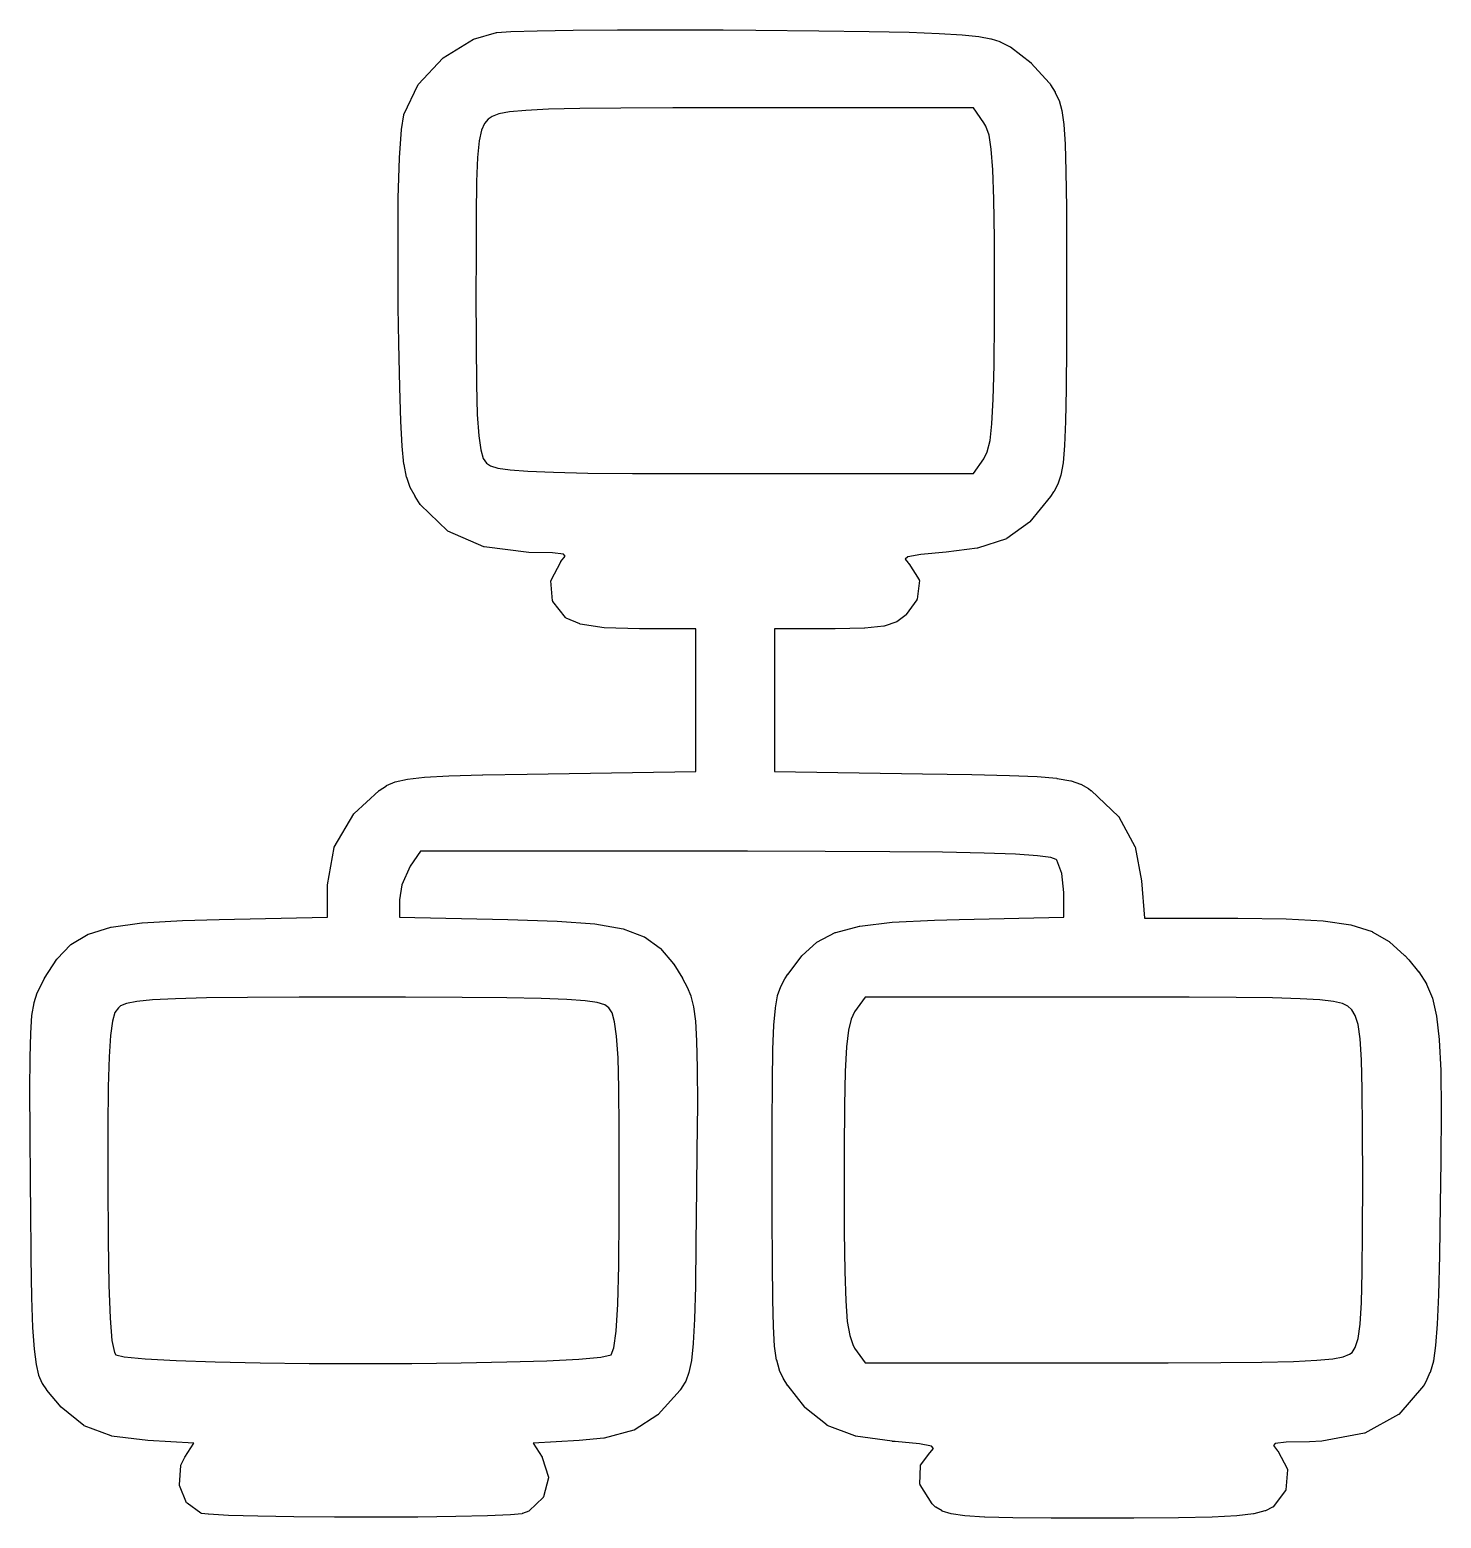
# Model space of a CAD drawing. Extents: x 71.8 to 157.9, y -99.6 to -60.
# Drawn here: x 108.19 to 113.92, y -82.02 to -75.98 of the extents above; entities that cross this region are included whole.
import ezdxf

# ---------------------------------------------------------------- set-up
doc = ezdxf.new("R2010")
doc.units = 0
doc.layers.add('BLACK', color=7, linetype='CONTINUOUS')

msp = doc.modelspace()

# ---------------------------------------------------------------- linework, layer by layer
at = {"layer": 'BLACK', "linetype": 'CONTINUOUS'}
for p, q in [((109.988, -76.0166), (110.081, -75.9898)), ((110.081, -75.9898), (110.082, -75.9896)), ((110.081, -75.9898), (110.081, -75.9898)), ((110.082, -75.9896), (110.139, -75.9855)), ((110.139, -75.9855), (110.246, -75.9823)), ((110.139, -75.9855), (110.139, -75.9855)), ((110.139, -75.9855), (110.139, -75.9855)), ((110.246, -75.9823), (110.393, -75.98)), ((110.246, -75.9823), (110.246, -75.9823)), ((110.246, -75.9823), (110.246, -75.9823)), ((110.393, -75.98), (110.573, -75.9787)), ((110.393, -75.98), (110.393, -75.98)), ((110.393, -75.98), (110.393, -75.98)), ((110.573, -75.9787), (110.779, -75.9785)), ((110.573, -75.9787), (110.573, -75.9787)), ((110.573, -75.9787), (110.573, -75.9787)), ((110.779, -75.9785), (110.779, -75.9785)), ((110.779, -75.9785), (110.779, -75.9785)), ((110.779, -75.9785), (111.002, -75.9794)), ((111.002, -75.9794), (111.002, -75.9794)), ((111.002, -75.9794), (111.002, -75.9794)), ((111.002, -75.9794), (111.135, -75.9805)), ((111.135, -75.9805), (111.135, -75.9805)), ((111.135, -75.9805), (111.135, -75.9805)), ((111.135, -75.9805), (111.391, -75.9831)), ((111.391, -75.9831), (111.391, -75.9831)), ((111.391, -75.9831), (111.391, -75.9831)), ((111.391, -75.9831), (111.595, -75.9857)), ((111.595, -75.9857), (111.595, -75.9858)), ((111.595, -75.9858), (111.595, -75.9857)), ((111.595, -75.9857), (111.757, -75.9889)), ((111.757, -75.9889), (111.757, -75.9889)), ((111.757, -75.9889), (111.757, -75.9889)), ((111.757, -75.9889), (111.88, -75.993)), ((111.88, -75.993), (111.88, -75.993)), ((111.88, -75.993), (111.88, -75.993)), ((111.88, -75.993), (111.973, -75.9984)), ((111.973, -75.9984), (111.973, -75.9985)), ((111.973, -75.9985), (111.973, -75.9984)), ((111.973, -75.9984), (112.04, -76.0055)), ((109.864, -76.0924), (109.987, -76.0171)), ((109.987, -76.0171), (109.988, -76.017)), ((109.988, -76.017), (109.988, -76.0166)), ((112.04, -76.0055), (112.04, -76.0057)), ((112.04, -76.0057), (112.041, -76.0056)), ((112.041, -76.0056), (112.089, -76.0149)), ((112.089, -76.0149), (112.09, -76.015)), ((112.09, -76.015), (112.09, -76.015)), ((112.09, -76.015), (112.126, -76.0268)), ((112.126, -76.0268), (112.126, -76.027)), ((112.126, -76.027), (112.127, -76.0271)), ((112.127, -76.0271), (112.157, -76.0418)), ((112.157, -76.0418), (112.157, -76.0419)), ((112.157, -76.0419), (112.157, -76.042)), ((112.157, -76.042), (112.168, -76.048)), ((112.168, -76.048), (112.168, -76.0482)), ((112.168, -76.0482), (112.169, -76.0483)), ((112.169, -76.0483), (112.253, -76.113)), ((109.764, -76.1992), (109.863, -76.0932)), ((109.863, -76.0932), (109.864, -76.0929)), ((109.864, -76.0929), (109.864, -76.0924)), ((112.253, -76.113), (112.253, -76.1134)), ((112.253, -76.1134), (112.253, -76.1136)), ((112.253, -76.1136), (112.326, -76.1937)), ((109.704, -76.3225), (109.763, -76.2004)), ((109.763, -76.2004), (109.764, -76.1999)), ((109.764, -76.1999), (109.764, -76.1992)), ((112.326, -76.1937), (112.326, -76.194)), ((112.326, -76.194), (112.327, -76.1942)), ((112.327, -76.1942), (112.332, -76.2018)), ((112.332, -76.2018), (112.332, -76.2019)), ((112.332, -76.2019), (112.332, -76.202)), ((112.332, -76.202), (112.351, -76.2323)), ((112.351, -76.2323), (112.351, -76.2327)), ((112.351, -76.2327), (112.351, -76.2329)), ((112.351, -76.2329), (112.366, -76.2647)), ((110.293, -76.3016), (110.2, -76.3061)), ((110.42, -76.2986), (110.293, -76.3016)), ((110.586, -76.2968), (110.42, -76.2986)), ((110.797, -76.2959), (110.586, -76.2968)), ((111.058, -76.2957), (110.797, -76.2959)), ((112.019, -76.2957), (111.058, -76.2957)), ((112.061, -76.3561), (112.019, -76.2957)), ((112.366, -76.2647), (112.366, -76.2652)), ((112.366, -76.2652), (112.367, -76.2655)), ((112.367, -76.2655), (112.378, -76.3061)), ((109.695, -76.3831), (109.704, -76.3239)), ((109.704, -76.3232), (109.704, -76.3225)), ((109.704, -76.3239), (109.704, -76.3232)), ((110.032, -76.3591), (110.02, -76.386)), ((110.047, -76.3411), (110.032, -76.3591)), ((110.063, -76.3304), (110.047, -76.3411)), ((110.09, -76.3203), (110.063, -76.3304)), ((110.134, -76.3123), (110.09, -76.3203)), ((110.2, -76.3061), (110.134, -76.3123)), ((112.069, -76.3699), (112.061, -76.3561)), ((112.378, -76.3061), (112.378, -76.3065)), ((112.378, -76.3065), (112.378, -76.3068)), ((112.378, -76.3068), (112.386, -76.3633)), ((112.386, -76.3633), (112.386, -76.3635)), ((112.386, -76.3635), (112.386, -76.3636)), ((112.386, -76.3636), (112.391, -76.4433)), ((109.687, -76.4993), (109.695, -76.3836)), ((109.695, -76.3834), (109.695, -76.3831)), ((109.695, -76.3836), (109.695, -76.3834)), ((110.02, -76.386), (110.011, -76.4296)), ((112.082, -76.4064), (112.069, -76.3699)), ((112.091, -76.4632), (112.082, -76.4064)), ((110.011, -76.4296), (110.004, -76.4969)), ((112.097, -76.5477), (112.091, -76.4632)), ((112.391, -76.4433), (112.391, -76.4434)), ((112.391, -76.4434), (112.391, -76.4435)), ((112.391, -76.4435), (112.394, -76.5535)), ((109.682, -76.6617), (109.687, -76.4995)), ((109.687, -76.4994), (109.687, -76.4993)), ((109.687, -76.4995), (109.687, -76.4994)), ((110.004, -76.4969), (110, -76.5952)), ((110, -76.5952), (109.998, -76.7314)), ((112.101, -76.6669), (112.097, -76.5477)), ((112.394, -76.5535), (112.394, -76.5536)), ((112.394, -76.5536), (112.394, -76.5536)), ((112.394, -76.5536), (112.396, -76.7012)), ((109.681, -76.8653), (109.682, -76.6618)), ((109.682, -76.6618), (109.682, -76.6617)), ((109.682, -76.6618), (109.682, -76.6618)), ((112.104, -76.8282), (112.101, -76.6669)), ((112.396, -76.7012), (112.396, -76.7012)), ((112.396, -76.7012), (112.396, -76.7012)), ((112.396, -76.7012), (112.396, -76.8935)), ((109.998, -76.7314), (109.998, -76.9128)), ((112.104, -77.0385), (112.104, -76.8282)), ((109.681, -76.8654), (109.681, -76.8653)), ((109.681, -76.8653), (109.681, -76.8653)), ((109.682, -77.0409), (109.681, -76.8654)), ((112.396, -76.8935), (112.396, -76.8935)), ((112.396, -76.8935), (112.396, -76.8935)), ((112.396, -76.8935), (112.396, -77.0386)), ((109.998, -76.9128), (109.997, -77.0409)), ((109.682, -77.1048), (109.682, -77.0409)), ((109.682, -77.0409), (109.682, -77.0409)), ((109.997, -77.0409), (109.998, -77.255)), ((112.104, -77.1588), (112.104, -77.0385)), ((112.396, -77.0386), (112.396, -77.0386)), ((112.396, -77.0386), (112.396, -77.0386)), ((112.396, -77.0386), (112.396, -77.2623)), ((109.682, -77.1049), (109.682, -77.1048)), ((109.682, -77.1048), (109.682, -77.1048)), ((109.684, -77.2511), (109.682, -77.1049)), ((112.103, -77.3417), (112.104, -77.1588)), ((109.684, -77.2512), (109.684, -77.2511)), ((109.688, -77.4317), (109.684, -77.2512)), ((109.684, -77.2512), (109.684, -77.2512)), ((109.998, -77.255), (110, -77.4196)), ((112.396, -77.2623), (112.395, -77.4368)), ((112.396, -77.2623), (112.396, -77.2623)), ((112.396, -77.2623), (112.396, -77.2623)), ((112.099, -77.4794), (112.103, -77.3417)), ((109.688, -77.4318), (109.688, -77.4317)), ((109.688, -77.4317), (109.688, -77.4317)), ((109.692, -77.5687), (109.688, -77.4318)), ((110, -77.4196), (110.003, -77.5414)), ((112.395, -77.4368), (112.393, -77.5693)), ((112.395, -77.4368), (112.395, -77.4368)), ((112.395, -77.4368), (112.395, -77.4368)), ((112.094, -77.5789), (112.099, -77.4794)), ((109.692, -77.5688), (109.692, -77.5687)), ((109.692, -77.5689), (109.692, -77.5688)), ((109.698, -77.67), (109.692, -77.5689)), ((110.003, -77.5414), (110.009, -77.6276)), ((112.393, -77.5694), (112.389, -77.667)), ((112.393, -77.5693), (112.393, -77.5693)), ((112.393, -77.5693), (112.393, -77.5694)), ((110.009, -77.6276), (110.017, -77.6847)), ((112.086, -77.6476), (112.094, -77.5789)), ((109.698, -77.6701), (109.698, -77.67)), ((109.698, -77.6703), (109.698, -77.6701)), ((109.705, -77.7433), (109.698, -77.6703)), ((110.017, -77.6847), (110.027, -77.7195)), ((112.061, -77.7212), (112.075, -77.6924)), ((112.075, -77.6924), (112.086, -77.6476)), ((112.389, -77.6672), (112.383, -77.7371)), ((112.389, -77.667), (112.389, -77.6671)), ((112.389, -77.6671), (112.389, -77.6672)), ((109.706, -77.7435), (109.705, -77.7433)), ((109.706, -77.7438), (109.706, -77.7435)), ((109.716, -77.7965), (109.706, -77.7438)), ((110.027, -77.7195), (110.04, -77.7385)), ((110.04, -77.7385), (110.057, -77.7496)), ((110.057, -77.7496), (110.087, -77.7589)), ((112.019, -77.7814), (112.061, -77.7212)), ((112.383, -77.7376), (112.374, -77.7871)), ((112.383, -77.7371), (112.383, -77.7374)), ((112.383, -77.7374), (112.383, -77.7376)), ((109.717, -77.7968), (109.716, -77.7965)), ((109.717, -77.7972), (109.717, -77.7968)), ((109.731, -77.8374), (109.717, -77.7972)), ((110.087, -77.7589), (110.136, -77.7664)), ((110.136, -77.7664), (110.209, -77.7721)), ((110.209, -77.7721), (110.313, -77.7762)), ((110.313, -77.7762), (110.452, -77.779)), ((110.452, -77.779), (110.633, -77.7806)), ((110.633, -77.7806), (110.86, -77.7813)), ((110.86, -77.7813), (111.051, -77.7814)), ((111.051, -77.7814), (112.019, -77.7814)), ((112.374, -77.7878), (112.361, -77.824)), ((112.374, -77.7871), (112.374, -77.7874)), ((112.374, -77.7874), (112.374, -77.7878)), ((109.731, -77.8377), (109.731, -77.8374)), ((109.731, -77.838), (109.731, -77.8377)), ((109.75, -77.8734), (109.731, -77.838)), ((109.75, -77.8736), (109.75, -77.8734)), ((109.75, -77.8738), (109.75, -77.8736)), ((109.771, -77.9071), (109.75, -77.8738)), ((112.332, -77.8745), (112.248, -77.9778)), ((112.344, -77.8553), (112.332, -77.8742)), ((112.332, -77.8742), (112.332, -77.8743)), ((112.332, -77.8743), (112.332, -77.8745)), ((112.345, -77.855), (112.344, -77.8551)), ((112.344, -77.8551), (112.344, -77.8553)), ((112.361, -77.8248), (112.345, -77.855)), ((112.361, -77.824), (112.361, -77.8244)), ((112.361, -77.8244), (112.361, -77.8248)), ((109.772, -77.9074), (109.771, -77.9071)), ((109.772, -77.9079), (109.772, -77.9074)), ((109.882, -78.0137), (109.772, -77.9079)), ((112.247, -77.9787), (112.154, -78.045)), ((112.248, -77.9778), (112.247, -77.9782)), ((112.247, -77.9782), (112.247, -77.9787)), ((109.882, -78.014), (109.882, -78.0137)), ((109.883, -78.0146), (109.882, -78.014)), ((110.029, -78.079), (109.883, -78.0146)), ((112.153, -78.0457), (112.035, -78.0837)), ((112.154, -78.045), (112.153, -78.0452)), ((112.153, -78.0452), (112.153, -78.0457)), ((110.03, -78.079), (110.029, -78.079)), ((110.031, -78.0794), (110.03, -78.079)), ((110.213, -78.1014), (110.031, -78.0794)), ((110.213, -78.1014), (110.213, -78.1013)), ((110.213, -78.1013), (110.213, -78.1014)), ((110.308, -78.1029), (110.213, -78.1014)), ((110.353, -78.1085), (110.308, -78.1029)), ((110.343, -78.1379), (110.36, -78.1172)), ((110.36, -78.1172), (110.353, -78.1085)), ((111.805, -78.1095), (111.752, -78.1191)), ((111.908, -78.1), (111.805, -78.1095)), ((112.034, -78.0839), (111.908, -78.1)), ((111.908, -78.1), (111.908, -78.1)), ((111.908, -78.1), (111.908, -78.1)), ((112.035, -78.0837), (112.034, -78.0837)), ((112.034, -78.0837), (112.034, -78.0839)), ((110.303, -78.214), (110.342, -78.1396)), ((110.342, -78.1396), (110.343, -78.1391)), ((110.343, -78.1384), (110.343, -78.1379)), ((110.343, -78.1391), (110.343, -78.1384)), ((111.752, -78.1191), (111.741, -78.1285)), ((111.741, -78.1285), (111.753, -78.1441)), ((111.753, -78.1441), (111.755, -78.1459)), ((111.755, -78.1459), (111.755, -78.1466)), ((111.755, -78.1466), (111.756, -78.147)), ((111.756, -78.147), (111.798, -78.2124)), ((110.302, -78.2167), (110.303, -78.2154)), ((110.309, -78.2979), (110.302, -78.2167)), ((110.303, -78.2154), (110.303, -78.214)), ((111.799, -78.2157), (111.79, -78.2919)), ((111.798, -78.2124), (111.798, -78.214)), ((111.798, -78.214), (111.799, -78.2157)), ((110.31, -78.2991), (110.309, -78.2979)), ((110.31, -78.3005), (110.31, -78.2991)), ((111.789, -78.2942), (111.746, -78.3538)), ((111.79, -78.2919), (111.789, -78.293)), ((111.789, -78.293), (111.789, -78.2942)), ((110.362, -78.3665), (110.31, -78.3005)), ((111.745, -78.3549), (111.708, -78.3833)), ((111.746, -78.3542), (111.745, -78.3549)), ((111.746, -78.3538), (111.746, -78.3542)), ((110.363, -78.3671), (110.362, -78.3665)), ((110.364, -78.368), (110.363, -78.3671)), ((110.42, -78.3923), (110.364, -78.368)), ((110.421, -78.3926), (110.42, -78.3923)), ((110.42, -78.3923), (110.42, -78.3923)), ((110.518, -78.4076), (110.421, -78.3926)), ((110.518, -78.4076), (110.518, -78.4075)), ((110.518, -78.4075), (110.518, -78.4076)), ((110.662, -78.4123), (110.518, -78.4076)), ((110.891, -78.4123), (110.662, -78.4123)), ((110.662, -78.4123), (110.662, -78.4123)), ((110.662, -78.4123), (110.662, -78.4123)), ((110.891, -78.992), (110.891, -78.4123)), ((111.446, -78.4123), (111.211, -78.4123)), ((111.211, -78.4123), (111.211, -78.992)), ((111.457, -78.4123), (111.446, -78.4123)), ((111.446, -78.4123), (111.446, -78.4123)), ((111.446, -78.4123), (111.446, -78.4123)), ((111.576, -78.4099), (111.457, -78.4123)), ((111.457, -78.4123), (111.457, -78.4123)), ((111.457, -78.4123), (111.457, -78.4123)), ((111.577, -78.4099), (111.576, -78.4099)), ((111.576, -78.4099), (111.576, -78.4099)), ((111.655, -78.4015), (111.577, -78.4099)), ((111.656, -78.4013), (111.655, -78.4012)), ((111.655, -78.4012), (111.655, -78.4015)), ((111.707, -78.3841), (111.656, -78.4013)), ((111.708, -78.3833), (111.707, -78.3836)), ((111.707, -78.3836), (111.707, -78.3841)), ((109.67, -79.0337), (109.719, -79.0226)), ((109.719, -79.0226), (109.789, -79.0147)), ((109.719, -79.0226), (109.719, -79.0227)), ((109.719, -79.0227), (109.719, -79.0226)), ((109.789, -79.0146), (109.888, -79.0091)), ((109.789, -79.0147), (109.789, -79.0146)), ((109.789, -79.0147), (109.789, -79.0147)), ((109.888, -79.0091), (110.024, -79.005)), ((109.888, -79.0091), (109.888, -79.0091)), ((109.888, -79.0091), (109.888, -79.0091)), ((110.024, -79.005), (110.025, -79.005)), ((110.025, -79.005), (110.206, -79.0017)), ((110.025, -79.005), (110.025, -79.005)), ((110.206, -79.0017), (110.291, -79.0005)), ((110.206, -79.0017), (110.206, -79.0018)), ((110.206, -79.0018), (110.206, -79.0017)), ((110.291, -79.0005), (110.891, -78.992)), ((110.291, -79.0005), (110.291, -79.0005)), ((110.291, -79.0005), (110.291, -79.0005)), ((111.211, -78.992), (111.811, -79.0005)), ((111.811, -79.0005), (111.811, -79.0005)), ((111.811, -79.0005), (111.811, -79.0005)), ((111.811, -79.0005), (112.012, -79.0037)), ((112.012, -79.0037), (112.012, -79.0037)), ((112.012, -79.0037), (112.012, -79.0037)), ((112.012, -79.0037), (112.165, -79.0074)), ((112.165, -79.0074), (112.165, -79.0074)), ((112.165, -79.0074), (112.165, -79.0074)), ((112.165, -79.0074), (112.278, -79.0123)), ((112.278, -79.0123), (112.278, -79.0124)), ((112.278, -79.0124), (112.278, -79.0123)), ((112.278, -79.0123), (112.358, -79.0192)), ((112.358, -79.0192), (112.358, -79.0194)), ((112.358, -79.0194), (112.359, -79.0193)), ((112.359, -79.0193), (112.414, -79.029)), ((109.503, -79.162), (109.603, -79.0695)), ((109.603, -79.0693), (109.604, -79.069)), ((109.603, -79.0695), (109.603, -79.0693)), ((109.604, -79.069), (109.634, -79.0493)), ((109.634, -79.0489), (109.67, -79.0339)), ((109.634, -79.0492), (109.634, -79.0489)), ((109.634, -79.0493), (109.634, -79.0492)), ((109.67, -79.0339), (109.67, -79.0337)), ((109.67, -79.0339), (109.67, -79.0339)), ((112.414, -79.029), (112.415, -79.0293)), ((112.415, -79.0293), (112.415, -79.0292)), ((112.415, -79.0292), (112.454, -79.0425)), ((112.454, -79.0425), (112.455, -79.0429)), ((112.455, -79.0429), (112.455, -79.0429)), ((112.455, -79.0429), (112.486, -79.0606)), ((112.486, -79.0606), (112.486, -79.0608)), ((112.486, -79.0608), (112.486, -79.0609)), ((112.486, -79.0609), (112.496, -79.0682)), ((112.496, -79.0682), (112.497, -79.0685)), ((112.497, -79.0685), (112.497, -79.0687)), ((112.497, -79.0687), (112.608, -79.174)), ((109.422, -79.2982), (109.502, -79.1631)), ((109.502, -79.1631), (109.503, -79.1627)), ((109.503, -79.1627), (109.503, -79.162)), ((112.608, -79.174), (112.609, -79.1748)), ((112.609, -79.1748), (112.609, -79.1753)), ((112.609, -79.1753), (112.674, -79.296)), ((109.395, -79.4524), (109.422, -79.2999)), ((109.422, -79.2991), (109.422, -79.2982)), ((109.422, -79.2999), (109.422, -79.2991)), ((109.772, -79.3154), (109.73, -79.3756)), ((111.047, -79.3154), (109.772, -79.3154)), ((111.101, -79.3155), (111.047, -79.3154)), ((111.416, -79.316), (111.101, -79.3155)), ((111.679, -79.3174), (111.416, -79.316)), ((111.893, -79.3198), (111.679, -79.3174)), ((112.062, -79.3232), (111.893, -79.3198)), ((112.19, -79.3278), (112.062, -79.3232)), ((112.674, -79.296), (112.674, -79.2968)), ((112.674, -79.2968), (112.675, -79.2975)), ((112.675, -79.2975), (112.701, -79.4353)), ((109.73, -79.3756), (109.696, -79.4523)), ((112.279, -79.3336), (112.19, -79.3278)), ((112.333, -79.3406), (112.279, -79.3336)), ((112.355, -79.3486), (112.333, -79.3406)), ((112.357, -79.3517), (112.355, -79.3486)), ((112.378, -79.4058), (112.357, -79.3517)), ((112.386, -79.4832), (112.378, -79.4058)), ((112.701, -79.4353), (112.701, -79.4356)), ((112.701, -79.4356), (112.701, -79.4359)), ((112.701, -79.4359), (112.713, -79.5877)), ((109.395, -79.4528), (109.395, -79.4524)), ((109.395, -79.4532), (109.395, -79.4528)), ((109.395, -79.5828), (109.395, -79.4532)), ((109.696, -79.4523), (109.687, -79.5122)), ((112.386, -79.5827), (112.386, -79.4832)), ((109.687, -79.5122), (109.687, -79.5828)), ((108.423, -79.6523), (108.515, -79.6243)), ((108.515, -79.6243), (108.516, -79.6243)), ((108.516, -79.6241), (108.64, -79.6066)), ((108.516, -79.6243), (108.516, -79.6241)), ((108.64, -79.6066), (108.641, -79.6066)), ((108.641, -79.6066), (108.806, -79.5965)), ((108.641, -79.6066), (108.641, -79.6066)), ((108.806, -79.5965), (108.955, -79.5922)), ((108.806, -79.5965), (108.806, -79.5965)), ((108.806, -79.5965), (108.806, -79.5965)), ((108.955, -79.5922), (109.395, -79.5828)), ((108.955, -79.5922), (108.955, -79.5923)), ((108.955, -79.5923), (108.955, -79.5922)), ((109.687, -79.5828), (110.127, -79.5922)), ((110.127, -79.5922), (110.127, -79.5923)), ((110.127, -79.5923), (110.127, -79.5922)), ((110.127, -79.5922), (110.327, -79.5988)), ((110.327, -79.5988), (110.327, -79.5988)), ((110.327, -79.5988), (110.327, -79.5988)), ((110.327, -79.5988), (110.48, -79.6106)), ((110.48, -79.6106), (110.48, -79.6107)), ((110.48, -79.6107), (110.481, -79.6107)), ((110.481, -79.6107), (110.595, -79.6309)), ((111.459, -79.6455), (111.556, -79.6198)), ((111.556, -79.6198), (111.557, -79.6198)), ((111.557, -79.6196), (111.688, -79.6038)), ((111.557, -79.6198), (111.557, -79.6196)), ((111.688, -79.6038), (111.861, -79.5949)), ((111.688, -79.6038), (111.688, -79.6039)), ((111.688, -79.6039), (111.688, -79.6038)), ((111.861, -79.5949), (111.961, -79.5922)), ((111.861, -79.5949), (111.861, -79.5949)), ((111.861, -79.5949), (111.861, -79.5949)), ((111.961, -79.5922), (112.386, -79.5827)), ((111.961, -79.5922), (111.961, -79.5922)), ((111.961, -79.5922), (111.961, -79.5922)), ((112.713, -79.5877), (113.093, -79.5878)), ((113.093, -79.5878), (113.093, -79.5878)), ((113.093, -79.5878), (113.093, -79.5878)), ((113.093, -79.5878), (113.289, -79.5901)), ((113.289, -79.5901), (113.289, -79.5901)), ((113.289, -79.5901), (113.289, -79.5901)), ((113.289, -79.5901), (113.439, -79.5982)), ((113.439, -79.5982), (113.439, -79.5983)), ((113.439, -79.5983), (113.439, -79.5983)), ((113.439, -79.5983), (113.552, -79.6147)), ((113.552, -79.6147), (113.552, -79.6149)), ((113.552, -79.6149), (113.552, -79.6149)), ((113.552, -79.6149), (113.638, -79.642)), ((108.352, -79.6943), (108.422, -79.6528)), ((108.422, -79.6527), (108.423, -79.6523)), ((108.422, -79.6528), (108.422, -79.6527)), ((110.595, -79.6309), (110.595, -79.6311)), ((110.595, -79.6311), (110.596, -79.6311)), ((110.596, -79.6311), (110.681, -79.6626)), ((110.681, -79.6626), (110.681, -79.6631)), ((110.681, -79.6631), (110.682, -79.6632)), ((110.682, -79.6632), (110.746, -79.7091)), ((111.322, -79.7399), (111.382, -79.6853)), ((111.382, -79.6853), (111.383, -79.685)), ((111.383, -79.6845), (111.457, -79.6459)), ((111.383, -79.685), (111.383, -79.6845)), ((111.457, -79.6459), (111.458, -79.6458)), ((111.458, -79.6458), (111.459, -79.6455)), ((113.638, -79.642), (113.639, -79.6424)), ((113.639, -79.6424), (113.639, -79.6424)), ((113.639, -79.6424), (113.708, -79.6826)), ((113.708, -79.6826), (113.708, -79.683)), ((113.708, -79.683), (113.709, -79.6832)), ((113.709, -79.6832), (113.77, -79.7388)), ((108.296, -79.7531), (108.351, -79.6951)), ((108.351, -79.6951), (108.352, -79.6948)), ((108.352, -79.6948), (108.352, -79.6943)), ((110.746, -79.7091), (110.747, -79.7097)), ((110.747, -79.7097), (110.747, -79.71)), ((110.747, -79.71), (110.8, -79.7732)), ((111.266, -79.8141), (111.321, -79.7405)), ((111.321, -79.7405), (111.322, -79.7403)), ((111.322, -79.7403), (111.322, -79.7399)), ((113.77, -79.7388), (113.77, -79.739)), ((113.77, -79.739), (113.771, -79.7391)), ((113.771, -79.7391), (113.787, -79.757)), ((108.245, -79.8314), (108.295, -79.7539)), ((108.295, -79.7539), (108.296, -79.7536)), ((108.296, -79.7536), (108.296, -79.7531)), ((110.8, -79.7732), (110.8, -79.7736)), ((110.8, -79.7736), (110.801, -79.7738)), ((110.801, -79.7738), (110.837, -79.8315)), ((113.787, -79.757), (113.787, -79.7571)), ((113.787, -79.7571), (113.787, -79.7571)), ((113.787, -79.7571), (113.827, -79.8047)), ((113.827, -79.8047), (113.827, -79.805)), ((113.827, -79.805), (113.828, -79.8052)), ((113.828, -79.8052), (113.859, -79.8539)), ((108.216, -79.8898), (108.232, -79.8552)), ((108.232, -79.8549), (108.245, -79.8317)), ((108.232, -79.8551), (108.232, -79.8549)), ((108.232, -79.8552), (108.232, -79.8551)), ((108.245, -79.8316), (108.245, -79.8314)), ((108.245, -79.8317), (108.245, -79.8316)), ((110.837, -79.8315), (110.837, -79.8316)), ((110.837, -79.8316), (110.837, -79.8317)), ((110.837, -79.8317), (110.856, -79.8671)), ((110.856, -79.8671), (110.856, -79.8674)), ((110.856, -79.8674), (110.856, -79.8676)), ((110.856, -79.8676), (110.871, -79.9031)), ((111.223, -79.9014), (111.236, -79.865)), ((111.236, -79.8642), (111.253, -79.8338)), ((111.236, -79.8646), (111.236, -79.8642)), ((111.236, -79.865), (111.236, -79.8646)), ((111.253, -79.8334), (111.265, -79.8144)), ((111.253, -79.8336), (111.253, -79.8334)), ((111.253, -79.8338), (111.253, -79.8336)), ((111.265, -79.8144), (111.266, -79.8142)), ((111.266, -79.8142), (111.266, -79.8141)), ((113.859, -79.8539), (113.859, -79.8544)), ((113.859, -79.8544), (113.859, -79.8547)), ((113.859, -79.8547), (113.883, -79.9118)), ((108.194, -79.9825), (108.203, -79.9307)), ((108.203, -79.93), (108.215, -79.8905)), ((108.203, -79.9304), (108.203, -79.93)), ((108.203, -79.9307), (108.203, -79.9304)), ((108.215, -79.8905), (108.216, -79.8902)), ((108.216, -79.8902), (108.216, -79.8898)), ((108.62, -79.9255), (108.578, -79.9337)), ((108.684, -79.9192), (108.62, -79.9255)), ((108.777, -79.9145), (108.684, -79.9192)), ((108.903, -79.9113), (108.777, -79.9145)), ((109.069, -79.9094), (108.903, -79.9113)), ((108.903, -79.9113), (108.903, -79.9113)), ((109.279, -79.9084), (109.069, -79.9094)), ((109.541, -79.9081), (109.279, -79.9084)), ((109.712, -79.9082), (109.541, -79.9081)), ((109.941, -79.9089), (109.712, -79.9082)), ((110.123, -79.9105), (109.941, -79.9089)), ((110.263, -79.9132), (110.123, -79.9105)), ((110.367, -79.9173), (110.263, -79.9132)), ((110.441, -79.923), (110.367, -79.9173)), ((110.49, -79.9305), (110.441, -79.923)), ((110.521, -79.9399), (110.49, -79.9305)), ((110.871, -79.9031), (110.871, -79.9035)), ((110.871, -79.9035), (110.871, -79.9038)), ((110.871, -79.9038), (110.882, -79.9469)), ((111.214, -79.9517), (111.223, -79.9021)), ((111.223, -79.9018), (111.223, -79.9014)), ((111.223, -79.9021), (111.223, -79.9018)), ((111.579, -79.9081), (111.536, -79.9684)), ((112.544, -79.9081), (111.579, -79.9081)), ((112.656, -79.9081), (112.544, -79.9081)), ((112.895, -79.9085), (112.656, -79.9081)), ((113.086, -79.9095), (112.895, -79.9085)), ((113.234, -79.9114), (113.086, -79.9095)), ((113.346, -79.9146), (113.234, -79.9114)), ((113.426, -79.9194), (113.346, -79.9146)), ((113.482, -79.9259), (113.426, -79.9194)), ((113.518, -79.9344), (113.482, -79.9259)), ((113.883, -79.9118), (113.883, -79.9122)), ((113.883, -79.9122), (113.883, -79.9125)), ((113.883, -79.9125), (113.9, -79.985)), ((108.189, -80.0544), (108.194, -79.983)), ((108.194, -79.9828), (108.194, -79.9825)), ((108.194, -79.983), (108.194, -79.9828)), ((108.531, -79.971), (108.521, -80.0062)), ((108.545, -79.9509), (108.531, -79.971)), ((108.554, -79.9439), (108.545, -79.9509)), ((108.578, -79.9337), (108.554, -79.9439)), ((110.538, -79.9513), (110.521, -79.9399)), ((110.551, -79.972), (110.538, -79.9513)), ((110.561, -80.008), (110.551, -79.972)), ((110.882, -79.9469), (110.882, -79.9472)), ((110.882, -79.9472), (110.882, -79.9475)), ((110.882, -79.9475), (110.89, -80.0055)), ((111.208, -80.0222), (111.214, -79.9522)), ((111.214, -79.952), (111.214, -79.9517)), ((111.214, -79.9522), (111.214, -79.952)), ((111.536, -79.9684), (111.522, -79.9971)), ((113.54, -79.9451), (113.518, -79.9344)), ((113.555, -79.9583), (113.54, -79.9451)), ((113.556, -79.9598), (113.555, -79.9583)), ((113.57, -79.9828), (113.556, -79.9598)), ((113.581, -80.0193), (113.57, -79.9828)), ((113.9, -79.985), (113.9, -79.9853)), ((113.9, -79.9853), (113.9, -79.9856)), ((113.9, -79.9856), (113.911, -80.0808)), ((108.521, -80.0062), (108.513, -80.0638)), ((110.569, -80.0666), (110.561, -80.008)), ((110.89, -80.0055), (110.89, -80.0056)), ((110.89, -80.0056), (110.89, -80.0058)), ((110.89, -80.0058), (110.894, -80.086)), ((111.204, -80.1201), (111.208, -80.0225)), ((111.208, -80.0224), (111.208, -80.0222)), ((111.208, -80.0225), (111.208, -80.0224)), ((111.511, -80.042), (111.503, -80.1106)), ((111.522, -79.9971), (111.511, -80.042)), ((113.589, -80.0768), (113.581, -80.0193)), ((108.186, -80.1531), (108.189, -80.0547)), ((108.189, -80.0546), (108.189, -80.0544)), ((108.189, -80.0547), (108.189, -80.0546)), ((108.513, -80.0638), (108.507, -80.1505)), ((110.575, -80.1546), (110.569, -80.0666)), ((110.894, -80.086), (110.894, -80.0861)), ((110.894, -80.0861), (110.894, -80.0862)), ((110.894, -80.0862), (110.896, -80.196)), ((111.503, -80.1106), (111.498, -80.2102)), ((113.595, -80.1624), (113.589, -80.0768)), ((113.911, -80.0808), (113.911, -80.0809)), ((113.911, -80.0809), (113.911, -80.0811)), ((113.911, -80.0811), (113.917, -80.2061)), ((108.185, -80.2861), (108.186, -80.1533)), ((108.186, -80.1532), (108.186, -80.1531)), ((108.186, -80.1533), (108.186, -80.1532)), ((108.507, -80.1505), (108.504, -80.2728)), ((110.578, -80.2784), (110.575, -80.1546)), ((111.202, -80.2527), (111.204, -80.1202)), ((111.204, -80.1202), (111.204, -80.1201)), ((111.204, -80.1202), (111.204, -80.1202)), ((113.598, -80.2831), (113.595, -80.1624)), ((110.896, -80.196), (110.896, -80.1961)), ((110.896, -80.1961), (110.896, -80.1961)), ((110.896, -80.1961), (110.897, -80.3429)), ((111.498, -80.2102), (111.495, -80.3478)), ((113.917, -80.2061), (113.917, -80.2062)), ((113.917, -80.2062), (113.917, -80.2063)), ((113.917, -80.2063), (113.919, -80.3683)), ((108.186, -80.4607), (108.185, -80.2861)), ((108.185, -80.2861), (108.185, -80.2861)), ((108.185, -80.2861), (108.185, -80.2861)), ((108.504, -80.2728), (108.502, -80.4377)), ((110.58, -80.4452), (110.578, -80.2784)), ((111.201, -80.4272), (111.202, -80.2528)), ((111.202, -80.2528), (111.202, -80.2527)), ((111.202, -80.2527), (111.202, -80.2527)), ((113.599, -80.446), (113.598, -80.2831)), ((110.897, -80.3429), (110.895, -80.534)), ((110.897, -80.3429), (110.897, -80.3429)), ((110.897, -80.3429), (110.897, -80.3429)), ((111.495, -80.3478), (111.493, -80.5307)), ((113.919, -80.3684), (113.918, -80.5747)), ((113.919, -80.3683), (113.919, -80.3684)), ((113.919, -80.3684), (113.919, -80.3684)), ((108.188, -80.6615), (108.186, -80.4607)), ((108.186, -80.4607), (108.186, -80.4607)), ((108.186, -80.4607), (108.186, -80.4607)), ((108.502, -80.4377), (108.502, -80.6519)), ((110.58, -80.6615), (110.58, -80.4452)), ((111.201, -80.4273), (111.201, -80.4272)), ((111.201, -80.651), (111.201, -80.4273)), ((111.201, -80.4273), (111.201, -80.4273)), ((113.6, -80.6582), (113.599, -80.446)), ((110.895, -80.5341), (110.894, -80.6843)), ((110.895, -80.534), (110.895, -80.534)), ((110.895, -80.534), (110.895, -80.5341)), ((111.493, -80.5307), (111.493, -80.651)), ((113.918, -80.5747), (113.915, -80.7498)), ((113.918, -80.5747), (113.918, -80.5747)), ((113.918, -80.5747), (113.918, -80.5747)), ((108.502, -80.6519), (108.502, -80.6519)), ((108.502, -80.6519), (108.502, -80.6615)), ((111.201, -80.651), (111.201, -80.651)), ((111.201, -80.7959), (111.201, -80.651)), ((111.201, -80.651), (111.201, -80.651)), ((111.201, -80.651), (111.201, -80.651)), ((111.493, -80.651), (111.494, -80.8614)), ((108.188, -80.6843), (108.188, -80.6615)), ((108.189, -80.7582), (108.188, -80.6843)), ((108.188, -80.6843), (108.188, -80.6843)), ((108.188, -80.6843), (108.188, -80.6843)), ((108.502, -80.6615), (108.503, -80.8962)), ((110.58, -80.7922), (110.58, -80.6615)), ((110.894, -80.6843), (110.891, -80.9087)), ((110.894, -80.6843), (110.894, -80.6843)), ((110.894, -80.6843), (110.894, -80.6843)), ((113.599, -80.858), (113.6, -80.6583)), ((113.6, -80.6583), (113.6, -80.6582)), ((108.191, -80.9669), (108.189, -80.7582)), ((108.189, -80.7582), (108.189, -80.7582)), ((108.189, -80.7582), (108.189, -80.7582)), ((113.915, -80.7499), (113.912, -80.9578)), ((113.915, -80.7498), (113.915, -80.7499)), ((113.915, -80.7499), (113.915, -80.7499)), ((110.578, -80.9987), (110.58, -80.7922)), ((111.202, -80.9882), (111.201, -80.7959)), ((111.201, -80.7959), (111.201, -80.7959)), ((111.201, -80.7959), (111.201, -80.7959)), ((108.503, -80.8962), (108.506, -81.0785)), ((111.494, -80.8614), (111.496, -81.0226)), ((113.598, -81.025), (113.599, -80.858)), ((110.891, -80.9088), (110.889, -81.0838)), ((110.891, -80.9087), (110.891, -80.9087)), ((110.891, -80.9087), (110.891, -80.9088)), ((113.912, -80.9578), (113.908, -81.1173)), ((113.912, -80.9578), (113.912, -80.9578)), ((113.912, -80.9578), (113.912, -80.9578)), ((108.194, -81.1283), (108.191, -80.9669)), ((108.191, -80.9669), (108.191, -80.9669)), ((108.191, -80.9669), (108.191, -80.9669)), ((110.574, -81.155), (110.578, -80.9987)), ((111.202, -80.9883), (111.202, -80.9882)), ((111.203, -81.1358), (111.202, -80.9883)), ((111.202, -80.9883), (111.202, -80.9883)), ((108.506, -81.0785), (108.511, -81.2125)), ((111.496, -81.0226), (111.5, -81.1419)), ((113.595, -81.149), (113.598, -81.025)), ((108.194, -81.1284), (108.194, -81.1283)), ((108.194, -81.1283), (108.194, -81.1283)), ((108.198, -81.2497), (108.194, -81.1284)), ((110.889, -81.0839), (110.885, -81.2166)), ((110.889, -81.0838), (110.889, -81.0838)), ((110.889, -81.0838), (110.889, -81.0839)), ((111.203, -81.1359), (111.203, -81.1358)), ((111.206, -81.2459), (111.203, -81.1359)), ((111.203, -81.1359), (111.203, -81.1359)), ((113.908, -81.1174), (113.903, -81.2365)), ((113.908, -81.1173), (113.908, -81.1173)), ((113.908, -81.1173), (113.908, -81.1174)), ((110.567, -81.2652), (110.574, -81.155)), ((111.5, -81.1419), (111.506, -81.2263)), ((113.589, -81.2367), (113.595, -81.149)), ((108.198, -81.2498), (108.198, -81.2497)), ((108.198, -81.2497), (108.198, -81.2497)), ((108.204, -81.338), (108.198, -81.2498)), ((108.511, -81.2125), (108.519, -81.3023)), ((110.885, -81.2167), (110.88, -81.3142)), ((110.885, -81.2166), (110.885, -81.2166)), ((110.885, -81.2166), (110.885, -81.2167)), ((111.206, -81.246), (111.206, -81.2459)), ((111.206, -81.2461), (111.206, -81.246)), ((111.211, -81.3257), (111.206, -81.2461)), ((111.506, -81.2263), (111.516, -81.2831)), ((113.581, -81.2951), (113.589, -81.2367)), ((113.903, -81.2366), (113.896, -81.3233)), ((113.903, -81.2365), (113.903, -81.2365)), ((113.903, -81.2365), (113.903, -81.2366)), ((108.519, -81.3023), (108.529, -81.3515)), ((110.558, -81.333), (110.567, -81.2652)), ((110.88, -81.3144), (110.873, -81.3838)), ((110.88, -81.3142), (110.88, -81.3143)), ((110.88, -81.3143), (110.88, -81.3144)), ((111.516, -81.2831), (111.528, -81.3196)), ((111.528, -81.3196), (111.536, -81.3335)), ((113.57, -81.3308), (113.581, -81.2951)), ((108.204, -81.3381), (108.204, -81.338)), ((108.204, -81.3383), (108.204, -81.3381)), ((108.212, -81.4005), (108.204, -81.3383)), ((108.529, -81.3515), (108.534, -81.3607)), ((108.534, -81.3607), (108.569, -81.3697)), ((108.569, -81.3697), (108.654, -81.3777)), ((108.654, -81.3777), (108.78, -81.3844)), ((110.285, -81.3851), (110.415, -81.3786)), ((110.415, -81.3786), (110.505, -81.3707)), ((110.505, -81.3707), (110.547, -81.3617)), ((110.547, -81.3617), (110.558, -81.333)), ((111.212, -81.3259), (111.211, -81.3257)), ((111.211, -81.3261), (111.212, -81.3259)), ((111.219, -81.3825), (111.211, -81.3261)), ((111.22, -81.3828), (111.219, -81.3825)), ((111.22, -81.3831), (111.22, -81.3828)), ((111.231, -81.4235), (111.22, -81.3831)), ((111.536, -81.3335), (111.579, -81.3939)), ((113.319, -81.3876), (113.413, -81.3831)), ((113.413, -81.3831), (113.478, -81.3769)), ((113.478, -81.3769), (113.521, -81.3688)), ((113.521, -81.3688), (113.547, -81.3589)), ((113.547, -81.3589), (113.557, -81.3511)), ((113.557, -81.3511), (113.57, -81.3308)), ((113.896, -81.3237), (113.887, -81.3859)), ((113.896, -81.3233), (113.896, -81.3235)), ((113.896, -81.3235), (113.896, -81.3237)), ((108.212, -81.4007), (108.212, -81.4005)), ((108.212, -81.401), (108.212, -81.4007)), ((108.222, -81.4443), (108.212, -81.401)), ((108.78, -81.3844), (108.938, -81.3896)), ((108.938, -81.3896), (109.121, -81.3933)), ((109.121, -81.3933), (109.32, -81.3956)), ((109.32, -81.3956), (109.528, -81.3964)), ((109.528, -81.3964), (109.737, -81.3958)), ((109.737, -81.3958), (109.937, -81.3937)), ((109.937, -81.3937), (110.123, -81.3901)), ((110.123, -81.3901), (110.285, -81.3851)), ((110.863, -81.4333), (110.85, -81.4675)), ((110.873, -81.3843), (110.863, -81.4325)), ((110.863, -81.4325), (110.863, -81.4328)), ((110.863, -81.4328), (110.863, -81.4333)), ((110.873, -81.3838), (110.873, -81.384)), ((110.873, -81.384), (110.873, -81.3843)), ((111.231, -81.4239), (111.231, -81.4235)), ((111.231, -81.4243), (111.231, -81.4239)), ((111.246, -81.4559), (111.231, -81.4243)), ((111.579, -81.3939), (112.546, -81.3939)), ((112.546, -81.3939), (112.81, -81.3936)), ((112.81, -81.3936), (113.023, -81.3926)), ((113.023, -81.3926), (113.19, -81.3907)), ((113.19, -81.3907), (113.319, -81.3876)), ((113.873, -81.4331), (113.856, -81.4706)), ((113.874, -81.4324), (113.873, -81.4327)), ((113.873, -81.4327), (113.873, -81.4331)), ((113.887, -81.3865), (113.874, -81.4324)), ((113.887, -81.3859), (113.886, -81.3862)), ((113.886, -81.3862), (113.887, -81.3865)), ((108.222, -81.4446), (108.222, -81.4443)), ((108.222, -81.4451), (108.222, -81.4446)), ((108.236, -81.4764), (108.222, -81.4451)), ((108.237, -81.4768), (108.236, -81.4764)), ((108.237, -81.4772), (108.237, -81.4768)), ((108.254, -81.5037), (108.237, -81.4772)), ((108.255, -81.5039), (108.254, -81.5037)), ((108.255, -81.5042), (108.255, -81.5039)), ((110.833, -81.4959), (110.827, -81.5039)), ((110.827, -81.5039), (110.827, -81.5041)), ((110.827, -81.5041), (110.827, -81.5043)), ((110.85, -81.4683), (110.833, -81.4956)), ((110.833, -81.4956), (110.833, -81.4957)), ((110.833, -81.4957), (110.833, -81.4959)), ((110.85, -81.4675), (110.85, -81.4678)), ((110.85, -81.4678), (110.85, -81.4683)), ((111.246, -81.4562), (111.246, -81.4559)), ((111.246, -81.4565), (111.246, -81.4562)), ((111.265, -81.4865), (111.246, -81.4565)), ((111.265, -81.4867), (111.265, -81.4865)), ((111.266, -81.4869), (111.265, -81.4867)), ((111.333, -81.5737), (111.266, -81.4869)), ((113.847, -81.4868), (113.747, -81.6028)), ((113.848, -81.486), (113.847, -81.4863)), ((113.847, -81.4863), (113.847, -81.4868)), ((113.856, -81.471), (113.848, -81.486)), ((113.856, -81.4706), (113.856, -81.4707)), ((113.856, -81.4707), (113.856, -81.471)), ((108.312, -81.5731), (108.255, -81.5042)), ((110.827, -81.5043), (110.738, -81.604)), ((108.312, -81.5734), (108.312, -81.5731)), ((108.313, -81.5738), (108.312, -81.5734)), ((108.404, -81.648), (108.313, -81.5738)), ((110.737, -81.6049), (110.641, -81.6666)), ((110.738, -81.6043), (110.737, -81.6049)), ((110.738, -81.604), (110.738, -81.6043)), ((111.334, -81.574), (111.333, -81.5737)), ((111.334, -81.5745), (111.334, -81.574)), ((111.424, -81.6472), (111.334, -81.5745)), ((113.746, -81.604), (113.609, -81.6789)), ((113.747, -81.6033), (113.746, -81.604)), ((113.747, -81.6028), (113.747, -81.6033)), ((108.405, -81.6483), (108.404, -81.648)), ((108.406, -81.6488), (108.405, -81.6483)), ((108.516, -81.6907), (108.406, -81.6488)), ((110.639, -81.6672), (110.518, -81.6997)), ((110.64, -81.6667), (110.639, -81.6672)), ((110.641, -81.6666), (110.64, -81.6667)), ((111.425, -81.6474), (111.424, -81.6472)), ((111.425, -81.648), (111.425, -81.6474)), ((111.537, -81.6907), (111.425, -81.648)), ((113.607, -81.6794), (113.434, -81.7123)), ((113.608, -81.679), (113.607, -81.6794)), ((113.609, -81.6789), (113.608, -81.679)), ((108.517, -81.6907), (108.516, -81.6907)), ((108.517, -81.691), (108.517, -81.6907)), ((108.665, -81.7095), (108.517, -81.691)), ((108.665, -81.7095), (108.665, -81.7094)), ((108.665, -81.7094), (108.665, -81.7095)), ((108.852, -81.72), (108.665, -81.7095)), ((108.815, -81.7764), (108.852, -81.72)), ((110.417, -81.7095), (110.23, -81.72)), ((110.23, -81.72), (110.267, -81.7764)), ((110.517, -81.6998), (110.417, -81.7095)), ((110.417, -81.7095), (110.417, -81.7095)), ((110.417, -81.7095), (110.417, -81.7095)), ((110.518, -81.6997), (110.517, -81.6996)), ((110.517, -81.6996), (110.517, -81.6998)), ((111.538, -81.6906), (111.537, -81.6907)), ((111.539, -81.6909), (111.538, -81.6906)), ((111.689, -81.7124), (111.539, -81.6909)), ((111.69, -81.7125), (111.689, -81.7124)), ((111.689, -81.7124), (111.689, -81.7124)), ((111.701, -81.7134), (111.69, -81.7125)), ((111.799, -81.7227), (111.701, -81.7134)), ((111.848, -81.7325), (111.799, -81.7227)), ((111.842, -81.7589), (111.857, -81.7418)), ((111.857, -81.7418), (111.848, -81.7325)), ((113.244, -81.721), (113.238, -81.7297)), ((113.238, -81.7297), (113.254, -81.7506)), ((113.289, -81.7154), (113.244, -81.721)), ((113.384, -81.7139), (113.289, -81.7154)), ((113.434, -81.7123), (113.384, -81.7139)), ((113.384, -81.7139), (113.384, -81.7139)), ((113.384, -81.7139), (113.384, -81.7139)), ((113.434, -81.7123), (113.434, -81.7122)), ((113.434, -81.7122), (113.434, -81.7123)), ((108.799, -81.8088), (108.815, -81.777)), ((108.815, -81.7768), (108.815, -81.7764)), ((108.815, -81.777), (108.815, -81.7768)), ((110.267, -81.7764), (110.267, -81.7772)), ((110.267, -81.7772), (110.267, -81.7777)), ((110.267, -81.7777), (110.292, -81.8575)), ((111.804, -81.8087), (111.842, -81.7592)), ((111.842, -81.7591), (111.842, -81.7589)), ((111.842, -81.7592), (111.842, -81.7591)), ((113.254, -81.7506), (113.254, -81.751)), ((113.254, -81.751), (113.255, -81.7513)), ((113.255, -81.7513), (113.294, -81.8255)), ((108.793, -81.8892), (108.799, -81.8106)), ((108.799, -81.8098), (108.799, -81.8088)), ((108.799, -81.8106), (108.799, -81.8098)), ((110.292, -81.8602), (110.272, -81.9377)), ((110.292, -81.8575), (110.292, -81.8589)), ((110.292, -81.8589), (110.292, -81.8602)), ((111.801, -81.8863), (111.803, -81.8115)), ((111.803, -81.8115), (111.804, -81.8102)), ((111.804, -81.8102), (111.804, -81.8087)), ((113.295, -81.8283), (113.288, -81.9095)), ((113.294, -81.8255), (113.294, -81.8269)), ((113.294, -81.8269), (113.295, -81.8283)), ((108.793, -81.8903), (108.793, -81.8892)), ((108.793, -81.8914), (108.793, -81.8903)), ((108.822, -81.9617), (108.793, -81.8914)), ((111.802, -81.8877), (111.801, -81.8863)), ((111.802, -81.8891), (111.802, -81.8877)), ((111.851, -81.966), (111.802, -81.8891)), ((113.287, -81.9121), (113.236, -81.9783)), ((113.288, -81.9107), (113.287, -81.9121)), ((113.288, -81.9095), (113.288, -81.9107)), ((108.823, -81.9627), (108.822, -81.9617)), ((108.824, -81.9639), (108.823, -81.9627)), ((108.88, -82.0041), (108.824, -81.9639)), ((110.271, -81.9401), (110.214, -81.9952)), ((110.272, -81.9377), (110.271, -81.9388)), ((110.271, -81.9388), (110.271, -81.9401)), ((111.851, -81.9664), (111.851, -81.966)), ((111.852, -81.967), (111.851, -81.9664)), ((111.865, -81.9794), (111.852, -81.967)), ((111.866, -81.9796), (111.865, -81.9794)), ((111.866, -81.98), (111.866, -81.9796)), ((111.891, -81.9954), (111.866, -81.98)), ((113.234, -81.9803), (113.205, -81.995)), ((113.235, -81.9799), (113.234, -81.98)), ((113.234, -81.98), (113.234, -81.9803)), ((113.236, -81.9787), (113.235, -81.9794)), ((113.235, -81.9794), (113.235, -81.9799)), ((113.236, -81.9783), (113.236, -81.9787)), ((108.881, -82.0044), (108.88, -82.0041)), ((108.882, -82.005), (108.881, -82.0044)), ((108.91, -82.0086), (108.882, -82.005)), ((108.911, -82.0086), (108.91, -82.0086)), ((108.911, -82.0087), (108.911, -82.0086)), ((108.992, -82.0131), (108.911, -82.0087)), ((108.992, -82.0132), (108.992, -82.0131)), ((108.992, -82.0131), (108.992, -82.0131)), ((109.111, -82.0166), (108.992, -82.0132)), ((109.258, -82.019), (109.111, -82.0166)), ((109.111, -82.0166), (109.111, -82.0166)), ((109.111, -82.0166), (109.111, -82.0166)), ((109.423, -82.0204), (109.258, -82.019)), ((109.258, -82.019), (109.258, -82.019)), ((109.258, -82.019), (109.258, -82.019)), ((109.594, -82.0208), (109.423, -82.0204)), ((109.423, -82.0204), (109.423, -82.0204)), ((109.423, -82.0204), (109.423, -82.0204)), ((109.762, -82.0201), (109.594, -82.0208)), ((109.594, -82.0208), (109.594, -82.0208)), ((109.594, -82.0208), (109.594, -82.0208)), ((109.916, -82.0183), (109.762, -82.0201)), ((109.762, -82.0201), (109.762, -82.0201)), ((109.762, -82.0201), (109.762, -82.0201)), ((110.044, -82.0154), (109.916, -82.0183)), ((109.916, -82.0183), (109.916, -82.0183)), ((109.916, -82.0183), (109.916, -82.0183)), ((110.045, -82.0154), (110.044, -82.0154)), ((110.138, -82.0115), (110.045, -82.0154)), ((110.045, -82.0154), (110.045, -82.0154)), ((110.186, -82.0064), (110.138, -82.0115)), ((110.138, -82.0115), (110.138, -82.0114)), ((110.138, -82.0114), (110.138, -82.0115)), ((110.187, -82.0061), (110.186, -82.0061)), ((110.186, -82.0061), (110.186, -82.0064)), ((110.212, -81.9963), (110.187, -82.0061)), ((110.213, -81.9956), (110.212, -81.9963)), ((110.214, -81.9952), (110.213, -81.9956)), ((111.891, -81.9955), (111.891, -81.9954)), ((111.892, -81.9959), (111.891, -81.9955)), ((111.928, -82.0073), (111.892, -81.9959)), ((111.928, -82.0074), (111.928, -82.0072)), ((111.928, -82.0072), (111.928, -82.0073)), ((111.983, -82.0153), (111.928, -82.0074)), ((111.983, -82.0154), (111.983, -82.0153)), ((111.983, -82.0153), (111.983, -82.0153)), ((112.064, -82.0204), (111.983, -82.0154)), ((112.065, -82.0204), (112.064, -82.0204)), ((112.064, -82.0204), (112.064, -82.0204)), ((112.179, -82.0233), (112.065, -82.0204)), ((112.179, -82.0233), (112.179, -82.0232)), ((112.179, -82.0232), (112.179, -82.0233)), ((112.335, -82.0245), (112.179, -82.0233)), ((112.54, -82.0248), (112.335, -82.0245)), ((112.335, -82.0245), (112.335, -82.0245)), ((112.335, -82.0245), (112.335, -82.0245)), ((112.67, -82.0246), (112.54, -82.0248)), ((112.54, -82.0248), (112.54, -82.0248)), ((112.54, -82.0248), (112.54, -82.0248)), ((112.852, -82.0232), (112.67, -82.0246)), ((112.67, -82.0246), (112.67, -82.0246)), ((112.67, -82.0246), (112.67, -82.0246)), ((112.989, -82.0201), (112.852, -82.0232)), ((112.852, -82.0232), (112.852, -82.0232)), ((112.852, -82.0232), (112.852, -82.0232)), ((113.088, -82.0147), (112.989, -82.0201)), ((112.989, -82.0201), (112.989, -82.02)), ((112.989, -82.02), (112.989, -82.0201)), ((113.089, -82.0146), (113.088, -82.0147)), ((113.157, -82.0067), (113.089, -82.0147)), ((113.089, -82.0147), (113.089, -82.0146)), ((113.158, -82.0065), (113.157, -82.0067)), ((113.203, -81.9954), (113.158, -82.0066)), ((113.158, -82.0066), (113.158, -82.0065)), ((113.204, -81.9951), (113.203, -81.9954)), ((113.205, -81.995), (113.204, -81.9951))]:
    msp.add_line(p, q, dxfattribs=at)

doc.saveas('drawing.dxf')
